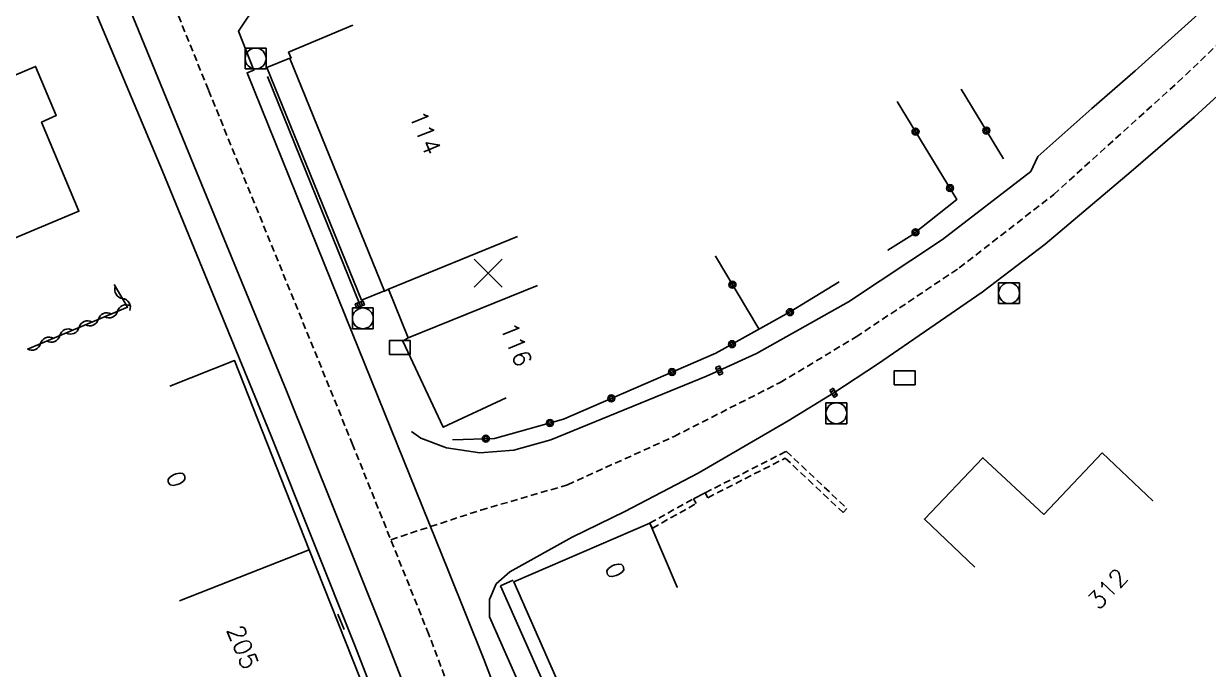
# Model space of a CAD drawing. Header units: millimetres. Extents: x 133016 to 134000, y 142000 to 143000.
# Drawn here: x 133272 to 133357, y 142253.5 to 142299.9 of the extents above; entities that cross this region are included whole.
import ezdxf
from ezdxf.enums import TextEntityAlignment as Align

# ---------------------------------------------------------------- set-up
doc = ezdxf.new("R2010")
doc.units = ezdxf.units.MM
doc.linetypes.add('DASHED', pattern=[0.75, 0.5, -0.25])
doc.layers.get('0').update_dxf_attribs({"linetype": 'CONTINUOUS'})
for name, color, linetype in [('W0001', 6, 'DASHED'), ('W0008', 7, 'CONTINUOUS'), ('W0100', 7, 'CONTINUOUS'), ('W0105', 7, 'CONTINUOUS'), ('W0112', 1, 'DASHED'), ('W0310', 3, 'CONTINUOUS'), ('W0322', 7, 'CONTINUOUS'), ('W0400', 7, 'CONTINUOUS'), ('W0420', 7, 'CONTINUOUS'), ('W0991', 7, 'CONTINUOUS'), ('W1102', 7, 'CONTINUOUS'), ('W1471', 7, 'CONTINUOUS')]:
    doc.layers.add(name, color=color, linetype=linetype)
doc.styles.get("Standard").update_dxf_attribs({"font": 'romans.shx', "width": 0.85})

# ---------------------------------------------------------------- blocks, each defined once
blk = doc.blocks.new('t310o')
at = {"color": 0, "linetype": 'Continuous'}
for centre, start, end in [((-0.5, 0.375), 216.8699, 323.1304), ((0.5, -0.375), 36.8699, 143.1303)]:
    blk.add_arc(centre, 0.625, start, end, dxfattribs=at)
blk = doc.blocks.new('t322o')
at = {"color": 0, "linetype": 'Continuous'}
for radius in [0.25, 0.15]:
    blk.add_circle((0, 0), radius, dxfattribs=at)
blk = doc.blocks.new('T400')
for p, q in [((-0.15, 0.3), (0.15, 0.3)), ((-0.15, -0.25), (-0.15, 0.3)), ((-0.15, 0.15), (0.15, 0.15)), ((-0.15, 0), (0.15, 0)), ((0.15, 0.3), (0.15, -0.25)), ((-0.15, -0.15), (0.15, -0.15)), ((-0.15, -0.25), (-0.15, -0.3)), ((-0.15, -0.3), (0.15, -0.3)), ((0.15, -0.3), (0.15, -0.25))]:
    blk.add_line(p, q)
blk = doc.blocks.new('T420')
for p, q in [((0.75, 0.75), (-0.75, 0.75)), ((-0.75, 0.75), (-0.75, -0.75)), ((0.75, 0.75), (0.75, -0.75)), ((0.75, -0.75), (-0.75, -0.75))]:
    blk.add_line(p, q)
blk.add_ellipse((0, 0), major_axis=(-0.53, 0.53), ratio=1, start_param=3.926991, end_param=10.210176)
blk = doc.blocks.new('T1471')
at = {"color": 0, "linetype": 'Continuous', "flags": 128}
blk.add_lwpolyline([(-0.75, -0.5), (-0.75, 0.5), (0.75, 0.5), (0.75, -0.5), (-0.75, -0.5)], dxfattribs=at)
blk = doc.blocks.new('t991o')
at = {"color": 0, "linetype": 'Continuous'}
for p, q in [((-1, 1), (1, -1)), ((-1, -1), (1, 1))]:
    blk.add_line(p, q, dxfattribs=at)

msp = doc.modelspace()

# ---------------------------------------------------------------- linework, layer by layer
at = {"layer": 'W0001'}
for points in [[(133386.945, 142000), (133386.814, 142000.544), (133381.386, 142020.922), (133377.72, 142033.242), (133374.378, 142044.404), (133371.736, 142052.501), (133363.425, 142077.24), (133351.282, 142112.198), (133340.526, 142143.486), (133329.846, 142174.424), (133321.068, 142199.742), (133310.87, 142229.854), (133301.041, 142256.022), (133295.587, 142269.624), (133285.227, 142295.132), (133272.196, 142327.363), (133261.937, 142352.824), (133254.866, 142370.308), (133250.758, 142380.429), (133247.16, 142389.362), (133243.379, 142398.786), (133239.165, 142409.566), (133234.966, 142420.636), (133226.628, 142443.802)], [(133298.314, 142262.823), (133304.768, 142264.947), (133311, 142266.764), (133318.644, 142270.241), (133326.256, 142274.118), (133331.708, 142277.386), (133339.108, 142282.346), (133345.882, 142287.617), (133355.344, 142296.191), (133364.168, 142304.662), (133372.162, 142312.525), (133378.148, 142317.978), (133383.336, 142322.254), (133389.795, 142327.07), (133398.998, 142333.37), (133408.988, 142339.64)]]:
    msp.add_lwpolyline(points, dxfattribs=at)
at = {"layer": 'W0008'}
for points in [[(133295.726, 142255.216), (133289.715, 142270.325), (133281.92, 142289.305), (133275.061, 142305.641), (133267.517, 142324.023), (133254.015, 142357.078), (133243.591, 142382.41), (133241.986, 142386.285), (133236.639, 142399.291), (133229.163, 142417.794), (133224.309, 142430.747), (133220.34, 142441.843)], [(133390.33, 142000), (133389.117, 142005.032), (133384.019, 142023.587), (133377.685, 142044.909), (133374.384, 142055.102), (133369.14, 142070.723), (133366.561, 142078.358), (133345.093, 142140.306), (133325.595, 142196.609), (133313.916, 142230.23), (133310.315, 142240.248), (133304.98, 142254.246), (133302.445, 142260.555), (133295.552, 142277.686), (133287.999, 142296.351), (133288.488, 142296.545), (133287.375, 142299.347), (133288.697, 142301.325), (133285.298, 142309.766), (133276.766, 142330.818), (133274.82, 142335.693), (133271.638, 142343.642), (133262.27, 142366.754), (133261.698, 142368.124)], [(133306.849, 142260.526), (133311.334, 142262.999), (133315.102, 142264.856), (133320.38, 142267.606), (133326.825, 142271.365), (133330.096, 142273.371), (133333.249, 142275.443), (133340.756, 142280.608), (133345.268, 142284.044), (133351.449, 142289.278), (133355.975, 142293.176), (133360.21, 142297.067), (133367.665, 142304.419), (133369.036, 142305.765), (133369.628, 142306.375), (133371.555, 142308.286), (133377.12, 142313.569), (133382.016, 142317.828), (133384.488, 142319.829), (133388.304, 142322.76), (133392.891, 142326.117), (133401.365, 142331.691), (133423.479, 142345.476)], [(133383.556, 142000), (133381.211, 142009.254), (133378.425, 142019.486), (133371.198, 142043.51), (133366.133, 142058.908), (133360.254, 142076.227), (133354.87, 142091.773), (133346.882, 142114.609), (133342.128, 142128.448), (133338.024, 142140.699), (133330.342, 142163.001), (133323.894, 142181.76), (133317.582, 142199.875), (133307.714, 142228.298), (133308.185, 142228.481), (133302.42, 142244.244), (133297.759, 142256.209), (133290.821, 142273.508), (133284.366, 142289.245), (133277.236, 142306.668)], [(133299.798, 142270.606), (133300.476, 142270.112), (133302.316, 142269.427), (133304.691, 142269.052), (133307.136, 142269.249), (133309.804, 142270.005), (133320.964, 142274.57), (133321.887, 142274.971), (133324.546, 142276.187), (133331.152, 142279.917), (133337.906, 142284.387), (133344.239, 142289.277), (133344.736, 142290.352), (133348.627, 142293.806), (133351.73, 142296.498), (133356.259, 142300.569)], [(133296.194, 142279.407), (133296.085, 142279.725), (133289.468, 142296.098)], [(133336.721, 142174.716), (133329.128, 142196.688), (133328.748, 142197.869), (133320.297, 142221.956), (133320.199, 142222.319), (133317.587, 142229.496), (133316.762, 142231.419), (133312.876, 142240.301), (133305.406, 142257.294), (133305.387, 142258.531), (133305.873, 142259.647), (133306.849, 142260.526)], [(133295.726, 142255.216), (133296.772, 142252.564), (133296.738, 142251.96), (133297.508, 142250.077), (133297.93, 142248.682), (133297.952, 142247.126), (133297.614, 142245.788), (133297.035, 142244.634), (133296.243, 142243.508), (133295.142, 142242.165), (133294.052, 142240.882), (133279.483, 142223.858), (133270.28, 142213.086), (133261.755, 142203.057), (133262.113, 142202.742), (133261.204, 142200.571), (133245.157, 142181.967), (133227.761, 142163.623), (133217.239, 142152.488), (133209.247, 142143.656), (133191.278, 142122.075), (133189.278, 142118.868), (133180.253, 142105.102)]]:
    msp.add_lwpolyline(points, dxfattribs=at)
at = {"layer": 'W0100'}
for points in [[(133306.597, 142273.024), (133302.072, 142270.899), (133299.167, 142277.082), (133299.566, 142277.324), (133298.142, 142280.828), (133297.862, 142280.67), (133291.079, 142297.382), (133291.156, 142297.416), (133290.979, 142297.831), (133295.578, 142299.792), (133295.578, 142299.792), (133295.578, 142299.792), (133295.578, 142299.792), (133295.578, 142299.792), (133295.578, 142299.792), (133295.578, 142299.792), (133295.578, 142299.792), (133295.578, 142299.792), (133295.578, 142299.792), (133295.578, 142299.792), (133295.578, 142299.792), (133295.578, 142299.792), (133295.578, 142299.792), (133295.578, 142299.792), (133295.578, 142299.792), (133295.578, 142299.792), (133295.578, 142299.792), (133295.578, 142299.792), (133295.578, 142299.792), (133295.578, 142299.792), (133295.578, 142299.792), (133295.578, 142299.792), (133295.578, 142299.792), (133295.578, 142299.792), (133295.578, 142299.792), (133295.578, 142299.792), (133295.578, 142299.792), (133295.578, 142299.792), (133295.578, 142299.792), (133295.578, 142299.792), (133295.578, 142299.792), (133295.578, 142299.792), (133295.578, 142299.792), (133295.578, 142299.792), (133295.578, 142299.792), (133295.578, 142299.792), (133295.578, 142299.792), (133295.578, 142299.792), (133295.578, 142299.792), (133295.578, 142299.792), (133295.578, 142299.792), (133295.578, 142299.792), (133295.578, 142299.792), (133295.578, 142299.792), (133295.578, 142299.792), (133295.578, 142299.792), (133295.578, 142299.792), (133295.578, 142299.792), (133295.578, 142299.792), (133295.578, 142299.792), (133295.578, 142299.792), (133295.578, 142299.792), (133295.578, 142299.792), (133295.578, 142299.792), (133295.578, 142299.792), (133295.578, 142299.792), (133295.578, 142299.792), (133295.578, 142299.792), (133295.578, 142299.792), (133295.578, 142299.792), (133295.578, 142299.792), (133295.578, 142299.792), (133295.578, 142299.792), (133295.578, 142299.792), (133295.578, 142299.792), (133295.578, 142299.792), (133295.578, 142299.792), (133295.578, 142299.792), (133295.578, 142299.792), (133295.578, 142299.792), (133295.578, 142299.792), (133295.578, 142299.792), (133295.578, 142299.792), (133295.578, 142299.792), (133295.578, 142299.792), (133295.578, 142299.792), (133295.578, 142299.792), (133295.578, 142299.792), (133295.578, 142299.792), (133295.578, 142299.792), (133295.578, 142299.792), (133295.578, 142299.792), (133295.578, 142299.792), (133295.578, 142299.792), (133295.578, 142299.792), (133295.578, 142299.792), (133295.578, 142299.792), (133295.578, 142299.792), (133295.578, 142299.792), (133295.578, 142299.792), (133295.578, 142299.792), (133295.578, 142299.792), (133295.578, 142299.792), (133295.578, 142299.792), (133295.578, 142299.792), (133295.578, 142299.792), (133295.578, 142299.792), (133295.578, 142299.792), (133295.578, 142299.792), (133295.578, 142299.792), (133295.578, 142299.792), (133295.578, 142299.792), (133295.578, 142299.792), (133295.578, 142299.792), (133295.578, 142299.792), (133295.578, 142299.792), (133295.578, 142299.792), (133295.578, 142299.792), (133295.578, 142299.792), (133295.578, 142299.792)], [(133268.218, 142294.88), (133272.827, 142296.818), (133274.306, 142293.301), (133273.257, 142292.804), (133275.933, 142286.41), (133271.321, 142284.479)], [(133282.455, 142273.858), (133287.108, 142275.687), (133292.448, 142262.102), (133296.125, 142252.865)], [(133340.224, 142260.853), (133336.605, 142264.302), (133340.808, 142268.713), (133345.181, 142264.644), (133349.354, 142269.055), (133352.986, 142265.619), (133352.986, 142265.619), (133352.986, 142265.619), (133352.986, 142265.619), (133352.986, 142265.619), (133352.986, 142265.619), (133352.986, 142265.619), (133352.986, 142265.619), (133352.986, 142265.619), (133352.986, 142265.619), (133352.986, 142265.619), (133352.986, 142265.619), (133352.986, 142265.619), (133352.986, 142265.619), (133352.986, 142265.619), (133352.986, 142265.619), (133352.986, 142265.619), (133352.986, 142265.619), (133352.986, 142265.619), (133352.986, 142265.619), (133352.986, 142265.619), (133352.986, 142265.619), (133352.986, 142265.619), (133352.986, 142265.619), (133352.986, 142265.619), (133352.986, 142265.619), (133352.986, 142265.619), (133352.986, 142265.619), (133352.986, 142265.619), (133352.986, 142265.619), (133352.986, 142265.619), (133352.986, 142265.619), (133352.986, 142265.619), (133352.986, 142265.619), (133352.986, 142265.619), (133352.986, 142265.619), (133352.986, 142265.619), (133352.986, 142265.619), (133352.986, 142265.619), (133352.986, 142265.619), (133352.986, 142265.619), (133352.986, 142265.619), (133352.986, 142265.619), (133352.986, 142265.619), (133352.986, 142265.619), (133352.986, 142265.619), (133352.986, 142265.619), (133352.986, 142265.619), (133352.986, 142265.619), (133352.986, 142265.619), (133352.986, 142265.619), (133352.986, 142265.619), (133352.986, 142265.619), (133352.986, 142265.619), (133352.986, 142265.619), (133352.986, 142265.619), (133352.986, 142265.619), (133352.986, 142265.619), (133352.986, 142265.619), (133352.986, 142265.619), (133352.986, 142265.619), (133352.986, 142265.619), (133352.986, 142265.619), (133352.986, 142265.619), (133352.986, 142265.619), (133352.986, 142265.619), (133352.986, 142265.619), (133352.986, 142265.619), (133352.986, 142265.619), (133352.986, 142265.619), (133352.986, 142265.619), (133352.986, 142265.619), (133352.986, 142265.619), (133352.986, 142265.619), (133352.986, 142265.619), (133352.986, 142265.619), (133352.986, 142265.619), (133352.986, 142265.619), (133352.986, 142265.619), (133352.986, 142265.619), (133352.986, 142265.619), (133352.986, 142265.619), (133352.986, 142265.619), (133352.986, 142265.619), (133352.986, 142265.619), (133352.986, 142265.619), (133352.986, 142265.619), (133352.986, 142265.619), (133352.986, 142265.619), (133352.986, 142265.619), (133352.986, 142265.619), (133352.986, 142265.619), (133352.986, 142265.619), (133352.986, 142265.619), (133352.986, 142265.619), (133352.986, 142265.619), (133352.986, 142265.619), (133352.986, 142265.619), (133352.986, 142265.619), (133352.986, 142265.619), (133352.986, 142265.619), (133352.986, 142265.619), (133352.986, 142265.619), (133352.986, 142265.619), (133352.986, 142265.619), (133352.986, 142265.619), (133352.986, 142265.619), (133352.986, 142265.619), (133352.986, 142265.619), (133352.986, 142265.619), (133352.986, 142265.619), (133352.986, 142265.619), (133352.986, 142265.619), (133352.986, 142265.619), (133352.986, 142265.619)], [(133307.141, 142259.799), (133307.141, 142259.799), (133316.89, 142264.005), (133318.865, 142259.412), (133318.865, 142259.412), (133318.865, 142259.412), (133318.865, 142259.412), (133318.865, 142259.412), (133318.865, 142259.412), (133318.865, 142259.412), (133318.865, 142259.412), (133318.865, 142259.412), (133318.865, 142259.412), (133318.865, 142259.412), (133318.865, 142259.412), (133318.865, 142259.412), (133318.865, 142259.412), (133318.865, 142259.412), (133318.865, 142259.412), (133318.865, 142259.412), (133318.865, 142259.412), (133318.865, 142259.412), (133318.865, 142259.412), (133318.865, 142259.412), (133318.865, 142259.412), (133318.865, 142259.412), (133318.865, 142259.412), (133318.865, 142259.412), (133318.865, 142259.412), (133318.865, 142259.412), (133318.865, 142259.412), (133318.865, 142259.412), (133318.865, 142259.412), (133318.865, 142259.412), (133318.865, 142259.412), (133318.865, 142259.412), (133318.865, 142259.412), (133318.865, 142259.412), (133318.865, 142259.412), (133318.865, 142259.412), (133318.865, 142259.412), (133318.865, 142259.412), (133318.865, 142259.412), (133318.865, 142259.412), (133318.865, 142259.412), (133318.865, 142259.412), (133318.865, 142259.412), (133318.865, 142259.412), (133318.865, 142259.412), (133318.865, 142259.412), (133318.865, 142259.412), (133318.865, 142259.412), (133318.865, 142259.412), (133318.865, 142259.412), (133318.865, 142259.412), (133318.865, 142259.412), (133318.865, 142259.412), (133318.865, 142259.412), (133318.865, 142259.412), (133318.865, 142259.412), (133318.865, 142259.412), (133318.865, 142259.412), (133318.865, 142259.412), (133318.865, 142259.412), (133318.865, 142259.412), (133318.865, 142259.412), (133318.865, 142259.412), (133318.865, 142259.412), (133318.865, 142259.412), (133318.865, 142259.412), (133318.865, 142259.412), (133318.865, 142259.412), (133318.865, 142259.412), (133318.865, 142259.412), (133318.865, 142259.412), (133318.865, 142259.412), (133318.865, 142259.412), (133318.865, 142259.412), (133318.865, 142259.412), (133318.865, 142259.412), (133318.865, 142259.412), (133318.865, 142259.412), (133318.865, 142259.412), (133318.865, 142259.412), (133318.865, 142259.412), (133318.865, 142259.412), (133318.865, 142259.412), (133318.865, 142259.412), (133318.865, 142259.412), (133318.865, 142259.412), (133318.865, 142259.412), (133318.865, 142259.412), (133318.865, 142259.412), (133318.865, 142259.412), (133318.865, 142259.412), (133318.865, 142259.412), (133318.865, 142259.412), (133318.865, 142259.412), (133318.865, 142259.412), (133318.865, 142259.412), (133318.865, 142259.412), (133318.865, 142259.412), (133318.865, 142259.412), (133318.865, 142259.412), (133318.865, 142259.412), (133318.865, 142259.412), (133318.865, 142259.412), (133318.865, 142259.412), (133318.865, 142259.412), (133318.865, 142259.412), (133318.865, 142259.412), (133318.865, 142259.412), (133318.865, 142259.412), (133318.865, 142259.412), (133318.865, 142259.412), (133318.865, 142259.412), (133318.865, 142259.412), (133318.865, 142259.412), (133318.865, 142259.412), (133318.865, 142259.412)], [(133313.801, 142244.683), (133307.141, 142259.799), (133307.141, 142259.799), (133307.141, 142259.799), (133307.141, 142259.799), (133307.141, 142259.799), (133307.141, 142259.799), (133307.141, 142259.799), (133307.141, 142259.799), (133307.141, 142259.799), (133307.141, 142259.799), (133307.141, 142259.799), (133307.141, 142259.799), (133307.141, 142259.799), (133307.141, 142259.799), (133307.141, 142259.799), (133307.141, 142259.799), (133307.141, 142259.799), (133307.141, 142259.799), (133307.141, 142259.799), (133307.141, 142259.799), (133307.141, 142259.799), (133307.141, 142259.799), (133307.141, 142259.799), (133307.141, 142259.799), (133307.141, 142259.799), (133307.141, 142259.799), (133307.141, 142259.799), (133307.141, 142259.799), (133307.141, 142259.799), (133307.141, 142259.799), (133307.141, 142259.799), (133307.141, 142259.799), (133307.141, 142259.799), (133307.141, 142259.799), (133307.141, 142259.799), (133307.141, 142259.799), (133307.141, 142259.799), (133307.141, 142259.799), (133307.141, 142259.799), (133307.141, 142259.799), (133307.141, 142259.799), (133307.141, 142259.799), (133307.141, 142259.799), (133307.141, 142259.799), (133307.141, 142259.799), (133307.141, 142259.799), (133307.141, 142259.799), (133307.141, 142259.799), (133307.141, 142259.799), (133307.141, 142259.799), (133307.141, 142259.799), (133307.141, 142259.799), (133307.141, 142259.799), (133307.141, 142259.799), (133307.141, 142259.799), (133307.141, 142259.799), (133307.141, 142259.799), (133307.141, 142259.799), (133307.141, 142259.799), (133307.141, 142259.799), (133307.141, 142259.799), (133307.141, 142259.799), (133307.141, 142259.799), (133307.141, 142259.799), (133307.141, 142259.799), (133307.141, 142259.799), (133307.141, 142259.799), (133307.141, 142259.799), (133307.141, 142259.799), (133307.141, 142259.799), (133307.141, 142259.799), (133307.141, 142259.799), (133307.141, 142259.799), (133307.141, 142259.799), (133307.141, 142259.799), (133307.141, 142259.799), (133307.141, 142259.799), (133307.141, 142259.799), (133307.141, 142259.799), (133307.141, 142259.799), (133307.141, 142259.799), (133307.141, 142259.799), (133307.141, 142259.799), (133307.141, 142259.799), (133307.141, 142259.799), (133307.141, 142259.799), (133307.141, 142259.799), (133307.141, 142259.799), (133307.141, 142259.799), (133307.141, 142259.799), (133307.141, 142259.799), (133307.141, 142259.799), (133307.141, 142259.799), (133307.141, 142259.799), (133307.141, 142259.799), (133307.141, 142259.799), (133307.141, 142259.799), (133307.141, 142259.799), (133307.141, 142259.799), (133307.141, 142259.799), (133307.141, 142259.799), (133307.141, 142259.799), (133307.141, 142259.799), (133307.141, 142259.799), (133307.141, 142259.799), (133307.141, 142259.799), (133307.141, 142259.799), (133307.141, 142259.799), (133307.141, 142259.799), (133307.141, 142259.799), (133307.141, 142259.799), (133307.141, 142259.799), (133307.141, 142259.799), (133307.141, 142259.799), (133307.141, 142259.799), (133307.141, 142259.799)]]:
    msp.add_lwpolyline(points, dxfattribs=at)
at = {"layer": 'W0105'}
for p, q in [((133291.072, 142297.4), (133289.42, 142296.73)), ((133296.2, 142280.023), (133289.42, 142296.73)), ((133297.852, 142280.694), (133296.2, 142280.023)), ((133320.029, 142265.762), (133320.878, 142266.192)), ((133307.093, 142259.907), (133306.194, 142259.509)), ((133294.958, 142256.37), (133294.519, 142257.473))]:
    msp.add_line(p, q, dxfattribs=at)
msp.add_lwpolyline([(133313.893, 142242.016), (133310.895, 142248.885), (133306.194, 142259.509)], dxfattribs=at)
at = {"layer": 'W0112'}
for points in [[(133320.878, 142266.192), (133326.695, 142269.172), (133331.04, 142265.064), (133331.04, 142265.064), (133331.04, 142265.064), (133331.04, 142265.064), (133331.04, 142265.064), (133331.04, 142265.064), (133331.04, 142265.064), (133331.04, 142265.064), (133331.04, 142265.064), (133331.04, 142265.064), (133331.04, 142265.064), (133331.04, 142265.064), (133331.04, 142265.064), (133331.04, 142265.064), (133331.04, 142265.064), (133331.04, 142265.064), (133331.04, 142265.064), (133331.04, 142265.064), (133331.04, 142265.064), (133331.04, 142265.064), (133331.04, 142265.064), (133331.04, 142265.064), (133331.04, 142265.064), (133331.04, 142265.064), (133331.04, 142265.064), (133331.04, 142265.064), (133331.04, 142265.064), (133331.04, 142265.064), (133331.04, 142265.064), (133331.04, 142265.064), (133331.04, 142265.064), (133331.04, 142265.064), (133331.04, 142265.064), (133331.04, 142265.064), (133331.04, 142265.064), (133331.04, 142265.064), (133331.04, 142265.064), (133331.04, 142265.064), (133331.04, 142265.064), (133331.04, 142265.064), (133331.04, 142265.064), (133331.04, 142265.064), (133331.04, 142265.064), (133331.04, 142265.064), (133331.04, 142265.064), (133331.04, 142265.064), (133331.04, 142265.064), (133331.04, 142265.064), (133331.04, 142265.064), (133331.04, 142265.064), (133331.04, 142265.064), (133331.04, 142265.064), (133331.04, 142265.064), (133331.04, 142265.064), (133331.04, 142265.064), (133331.04, 142265.064), (133331.04, 142265.064), (133331.04, 142265.064), (133331.04, 142265.064), (133331.04, 142265.064), (133331.04, 142265.064), (133331.04, 142265.064), (133331.04, 142265.064), (133331.04, 142265.064), (133331.04, 142265.064), (133331.04, 142265.064), (133331.04, 142265.064), (133331.04, 142265.064), (133331.04, 142265.064), (133331.04, 142265.064), (133331.04, 142265.064), (133331.04, 142265.064), (133331.04, 142265.064), (133331.04, 142265.064), (133331.04, 142265.064), (133331.04, 142265.064), (133331.04, 142265.064), (133331.04, 142265.064), (133331.04, 142265.064), (133331.04, 142265.064), (133331.04, 142265.064), (133331.04, 142265.064), (133331.04, 142265.064), (133331.04, 142265.064), (133331.04, 142265.064), (133331.04, 142265.064), (133331.04, 142265.064), (133331.04, 142265.064), (133331.04, 142265.064), (133331.04, 142265.064), (133331.04, 142265.064), (133331.04, 142265.064), (133331.04, 142265.064), (133331.04, 142265.064), (133331.04, 142265.064), (133331.04, 142265.064), (133331.04, 142265.064), (133331.04, 142265.064), (133331.04, 142265.064), (133331.04, 142265.064), (133331.04, 142265.064), (133331.04, 142265.064), (133331.04, 142265.064), (133331.04, 142265.064), (133331.04, 142265.064), (133331.04, 142265.064), (133331.04, 142265.064), (133331.04, 142265.064), (133331.04, 142265.064), (133331.04, 142265.064), (133331.04, 142265.064), (133331.04, 142265.064), (133331.04, 142265.064), (133331.04, 142265.064), (133331.04, 142265.064), (133331.04, 142265.064), (133331.04, 142265.064), (133331.04, 142265.064)], [(133320.878, 142266.192), (133321.06, 142265.836), (133326.625, 142268.687), (133330.766, 142264.773), (133331.04, 142265.064), (133331.04, 142265.064), (133331.04, 142265.064), (133331.04, 142265.064), (133331.04, 142265.064), (133331.04, 142265.064), (133331.04, 142265.064), (133331.04, 142265.064), (133331.04, 142265.064), (133331.04, 142265.064), (133331.04, 142265.064), (133331.04, 142265.064), (133331.04, 142265.064), (133331.04, 142265.064), (133331.04, 142265.064), (133331.04, 142265.064), (133331.04, 142265.064), (133331.04, 142265.064), (133331.04, 142265.064), (133331.04, 142265.064), (133331.04, 142265.064), (133331.04, 142265.064), (133331.04, 142265.064), (133331.04, 142265.064), (133331.04, 142265.064), (133331.04, 142265.064), (133331.04, 142265.064), (133331.04, 142265.064), (133331.04, 142265.064), (133331.04, 142265.064), (133331.04, 142265.064), (133331.04, 142265.064), (133331.04, 142265.064), (133331.04, 142265.064), (133331.04, 142265.064), (133331.04, 142265.064), (133331.04, 142265.064), (133331.04, 142265.064), (133331.04, 142265.064), (133331.04, 142265.064), (133331.04, 142265.064), (133331.04, 142265.064), (133331.04, 142265.064), (133331.04, 142265.064), (133331.04, 142265.064), (133331.04, 142265.064), (133331.04, 142265.064), (133331.04, 142265.064), (133331.04, 142265.064), (133331.04, 142265.064), (133331.04, 142265.064), (133331.04, 142265.064), (133331.04, 142265.064), (133331.04, 142265.064), (133331.04, 142265.064), (133331.04, 142265.064), (133331.04, 142265.064), (133331.04, 142265.064), (133331.04, 142265.064), (133331.04, 142265.064), (133331.04, 142265.064), (133331.04, 142265.064), (133331.04, 142265.064), (133331.04, 142265.064), (133331.04, 142265.064), (133331.04, 142265.064), (133331.04, 142265.064), (133331.04, 142265.064), (133331.04, 142265.064), (133331.04, 142265.064), (133331.04, 142265.064), (133331.04, 142265.064), (133331.04, 142265.064), (133331.04, 142265.064), (133331.04, 142265.064), (133331.04, 142265.064), (133331.04, 142265.064), (133331.04, 142265.064), (133331.04, 142265.064), (133331.04, 142265.064), (133331.04, 142265.064), (133331.04, 142265.064), (133331.04, 142265.064), (133331.04, 142265.064), (133331.04, 142265.064), (133331.04, 142265.064), (133331.04, 142265.064), (133331.04, 142265.064), (133331.04, 142265.064), (133331.04, 142265.064), (133331.04, 142265.064), (133331.04, 142265.064), (133331.04, 142265.064), (133331.04, 142265.064), (133331.04, 142265.064), (133331.04, 142265.064), (133331.04, 142265.064), (133331.04, 142265.064), (133331.04, 142265.064), (133331.04, 142265.064), (133331.04, 142265.064), (133331.04, 142265.064), (133331.04, 142265.064), (133331.04, 142265.064), (133331.04, 142265.064), (133331.04, 142265.064), (133331.04, 142265.064), (133331.04, 142265.064), (133331.04, 142265.064), (133331.04, 142265.064), (133331.04, 142265.064), (133331.04, 142265.064), (133331.04, 142265.064), (133331.04, 142265.064), (133331.04, 142265.064), (133331.04, 142265.064)], [(133316.889, 142264.005), (133320.029, 142265.762), (133320.029, 142265.762), (133320.029, 142265.762), (133320.029, 142265.762), (133320.029, 142265.762), (133320.029, 142265.762), (133320.029, 142265.762), (133320.029, 142265.762), (133320.029, 142265.762), (133320.029, 142265.762), (133320.029, 142265.762), (133320.029, 142265.762), (133320.029, 142265.762), (133320.029, 142265.762), (133320.029, 142265.762), (133320.029, 142265.762), (133320.029, 142265.762), (133320.029, 142265.762), (133320.029, 142265.762), (133320.029, 142265.762), (133320.029, 142265.762), (133320.029, 142265.762), (133320.029, 142265.762), (133320.029, 142265.762), (133320.029, 142265.762), (133320.029, 142265.762), (133320.029, 142265.762), (133320.029, 142265.762), (133320.029, 142265.762), (133320.029, 142265.762), (133320.029, 142265.762), (133320.029, 142265.762), (133320.029, 142265.762), (133320.029, 142265.762), (133320.029, 142265.762), (133320.029, 142265.762), (133320.029, 142265.762), (133320.029, 142265.762), (133320.029, 142265.762), (133320.029, 142265.762), (133320.029, 142265.762), (133320.029, 142265.762), (133320.029, 142265.762), (133320.029, 142265.762), (133320.029, 142265.762), (133320.029, 142265.762), (133320.029, 142265.762), (133320.029, 142265.762), (133320.029, 142265.762), (133320.029, 142265.762), (133320.029, 142265.762), (133320.029, 142265.762), (133320.029, 142265.762), (133320.029, 142265.762), (133320.029, 142265.762), (133320.029, 142265.762), (133320.029, 142265.762), (133320.029, 142265.762), (133320.029, 142265.762), (133320.029, 142265.762), (133320.029, 142265.762), (133320.029, 142265.762), (133320.029, 142265.762), (133320.029, 142265.762), (133320.029, 142265.762), (133320.029, 142265.762), (133320.029, 142265.762), (133320.029, 142265.762), (133320.029, 142265.762), (133320.029, 142265.762), (133320.029, 142265.762), (133320.029, 142265.762), (133320.029, 142265.762), (133320.029, 142265.762), (133320.029, 142265.762), (133320.029, 142265.762), (133320.029, 142265.762), (133320.029, 142265.762), (133320.029, 142265.762), (133320.029, 142265.762), (133320.029, 142265.762), (133320.029, 142265.762), (133320.029, 142265.762), (133320.029, 142265.762), (133320.029, 142265.762), (133320.029, 142265.762), (133320.029, 142265.762), (133320.029, 142265.762), (133320.029, 142265.762), (133320.029, 142265.762), (133320.029, 142265.762), (133320.029, 142265.762), (133320.029, 142265.762), (133320.029, 142265.762), (133320.029, 142265.762), (133320.029, 142265.762), (133320.029, 142265.762), (133320.029, 142265.762), (133320.029, 142265.762), (133320.029, 142265.762), (133320.029, 142265.762), (133320.029, 142265.762), (133320.029, 142265.762), (133320.029, 142265.762), (133320.029, 142265.762), (133320.029, 142265.762), (133320.029, 142265.762), (133320.029, 142265.762), (133320.029, 142265.762), (133320.029, 142265.762), (133320.029, 142265.762), (133320.029, 142265.762), (133320.029, 142265.762), (133320.029, 142265.762), (133320.029, 142265.762), (133320.029, 142265.762), (133320.029, 142265.762), (133320.029, 142265.762), (133320.029, 142265.762)], [(133316.889, 142264.005), (133317.085, 142263.656), (133320.225, 142265.413), (133320.029, 142265.762), (133320.029, 142265.762), (133320.029, 142265.762), (133320.029, 142265.762), (133320.029, 142265.762), (133320.029, 142265.762), (133320.029, 142265.762), (133320.029, 142265.762), (133320.029, 142265.762), (133320.029, 142265.762), (133320.029, 142265.762), (133320.029, 142265.762), (133320.029, 142265.762), (133320.029, 142265.762), (133320.029, 142265.762), (133320.029, 142265.762), (133320.029, 142265.762), (133320.029, 142265.762), (133320.029, 142265.762), (133320.029, 142265.762), (133320.029, 142265.762), (133320.029, 142265.762), (133320.029, 142265.762), (133320.029, 142265.762), (133320.029, 142265.762), (133320.029, 142265.762), (133320.029, 142265.762), (133320.029, 142265.762), (133320.029, 142265.762), (133320.029, 142265.762), (133320.029, 142265.762), (133320.029, 142265.762), (133320.029, 142265.762), (133320.029, 142265.762), (133320.029, 142265.762), (133320.029, 142265.762), (133320.029, 142265.762), (133320.029, 142265.762), (133320.029, 142265.762), (133320.029, 142265.762), (133320.029, 142265.762), (133320.029, 142265.762), (133320.029, 142265.762), (133320.029, 142265.762), (133320.029, 142265.762), (133320.029, 142265.762), (133320.029, 142265.762), (133320.029, 142265.762), (133320.029, 142265.762), (133320.029, 142265.762), (133320.029, 142265.762), (133320.029, 142265.762), (133320.029, 142265.762), (133320.029, 142265.762), (133320.029, 142265.762), (133320.029, 142265.762), (133320.029, 142265.762), (133320.029, 142265.762), (133320.029, 142265.762), (133320.029, 142265.762), (133320.029, 142265.762), (133320.029, 142265.762), (133320.029, 142265.762), (133320.029, 142265.762), (133320.029, 142265.762), (133320.029, 142265.762), (133320.029, 142265.762), (133320.029, 142265.762), (133320.029, 142265.762), (133320.029, 142265.762), (133320.029, 142265.762), (133320.029, 142265.762), (133320.029, 142265.762), (133320.029, 142265.762), (133320.029, 142265.762), (133320.029, 142265.762), (133320.029, 142265.762), (133320.029, 142265.762), (133320.029, 142265.762), (133320.029, 142265.762), (133320.029, 142265.762), (133320.029, 142265.762), (133320.029, 142265.762), (133320.029, 142265.762), (133320.029, 142265.762), (133320.029, 142265.762), (133320.029, 142265.762), (133320.029, 142265.762), (133320.029, 142265.762), (133320.029, 142265.762), (133320.029, 142265.762), (133320.029, 142265.762), (133320.029, 142265.762), (133320.029, 142265.762), (133320.029, 142265.762), (133320.029, 142265.762), (133320.029, 142265.762), (133320.029, 142265.762), (133320.029, 142265.762), (133320.029, 142265.762), (133320.029, 142265.762), (133320.029, 142265.762), (133320.029, 142265.762), (133320.029, 142265.762), (133320.029, 142265.762), (133320.029, 142265.762), (133320.029, 142265.762), (133320.029, 142265.762), (133320.029, 142265.762), (133320.029, 142265.762), (133320.029, 142265.762), (133320.029, 142265.762), (133320.029, 142265.762), (133320.029, 142265.762), (133320.029, 142265.762), (133320.029, 142265.762), (133320.029, 142265.762)]]:
    msp.add_lwpolyline(points, dxfattribs=at)
at = {"layer": 'W0310'}
msp.add_lwpolyline([(133272.254, 142276.516), (133279.431, 142279.537), (133278.472, 142281.165)], dxfattribs=at)
at = {"layer": 'W0322'}
for points in [[(133342.288, 142290.178), (133339.238, 142295.186), (133339.238, 142295.186), (133339.238, 142295.186), (133339.238, 142295.186), (133339.238, 142295.186), (133339.238, 142295.186), (133339.238, 142295.186), (133339.238, 142295.186), (133339.238, 142295.186), (133339.238, 142295.186), (133339.238, 142295.186), (133339.238, 142295.186), (133339.238, 142295.186), (133339.238, 142295.186), (133339.238, 142295.186), (133339.238, 142295.186), (133339.238, 142295.186), (133339.238, 142295.186), (133339.238, 142295.186), (133339.238, 142295.186), (133339.238, 142295.186), (133339.238, 142295.186), (133339.238, 142295.186), (133339.238, 142295.186), (133339.238, 142295.186), (133339.238, 142295.186), (133339.238, 142295.186), (133339.238, 142295.186), (133339.238, 142295.186), (133339.238, 142295.186), (133339.238, 142295.186), (133339.238, 142295.186), (133339.238, 142295.186), (133339.238, 142295.186), (133339.238, 142295.186), (133339.238, 142295.186), (133339.238, 142295.186), (133339.238, 142295.186), (133339.238, 142295.186), (133339.238, 142295.186), (133339.238, 142295.186), (133339.238, 142295.186), (133339.238, 142295.186), (133339.238, 142295.186), (133339.238, 142295.186), (133339.238, 142295.186), (133339.238, 142295.186), (133339.238, 142295.186), (133339.238, 142295.186), (133339.238, 142295.186), (133339.238, 142295.186), (133339.238, 142295.186), (133339.238, 142295.186), (133339.238, 142295.186), (133339.238, 142295.186), (133339.238, 142295.186), (133339.238, 142295.186), (133339.238, 142295.186), (133339.238, 142295.186), (133339.238, 142295.186), (133339.238, 142295.186), (133339.238, 142295.186), (133339.238, 142295.186), (133339.238, 142295.186), (133339.238, 142295.186), (133339.238, 142295.186), (133339.238, 142295.186), (133339.238, 142295.186), (133339.238, 142295.186), (133339.238, 142295.186), (133339.238, 142295.186), (133339.238, 142295.186), (133339.238, 142295.186), (133339.238, 142295.186), (133339.238, 142295.186), (133339.238, 142295.186), (133339.238, 142295.186), (133339.238, 142295.186), (133339.238, 142295.186), (133339.238, 142295.186), (133339.238, 142295.186), (133339.238, 142295.186), (133339.238, 142295.186), (133339.238, 142295.186), (133339.238, 142295.186), (133339.238, 142295.186), (133339.238, 142295.186), (133339.238, 142295.186), (133339.238, 142295.186), (133339.238, 142295.186), (133339.238, 142295.186), (133339.238, 142295.186), (133339.238, 142295.186), (133339.238, 142295.186), (133339.238, 142295.186), (133339.238, 142295.186), (133339.238, 142295.186), (133339.238, 142295.186), (133339.238, 142295.186), (133339.238, 142295.186)], [(133339.238, 142295.186), (133339.238, 142295.186), (133339.238, 142295.186), (133339.238, 142295.186), (133339.238, 142295.186), (133339.238, 142295.186), (133339.238, 142295.186), (133339.238, 142295.186), (133339.238, 142295.186), (133339.238, 142295.186), (133339.238, 142295.186), (133339.238, 142295.186), (133339.238, 142295.186), (133339.238, 142295.186), (133339.238, 142295.186), (133339.238, 142295.186), (133339.238, 142295.186), (133339.238, 142295.186), (133339.238, 142295.186), (133339.238, 142295.186)], [(133333.979, 142283.608), (133333.979, 142283.608), (133333.979, 142283.608), (133333.979, 142283.608), (133333.979, 142283.608), (133333.979, 142283.608), (133333.979, 142283.608), (133333.979, 142283.608), (133333.979, 142283.608), (133333.979, 142283.608), (133333.979, 142283.608), (133333.979, 142283.608), (133333.979, 142283.608), (133333.979, 142283.608), (133333.979, 142283.608), (133333.979, 142283.608), (133333.979, 142283.608), (133335.694, 142284.694), (133338.939, 142287.262), (133334.644, 142294.305)], [(133321.614, 142283.177), (133321.614, 142283.177), (133321.614, 142283.177), (133321.614, 142283.177), (133321.614, 142283.177), (133321.614, 142283.177), (133321.614, 142283.177), (133321.614, 142283.177), (133321.614, 142283.177), (133321.614, 142283.177), (133321.614, 142283.177), (133321.614, 142283.177), (133321.614, 142283.177), (133321.614, 142283.177), (133321.614, 142283.177), (133321.614, 142283.177), (133321.614, 142283.177), (133321.614, 142283.177), (133321.614, 142283.177), (133321.614, 142283.177), (133321.614, 142283.177), (133321.614, 142283.177), (133321.614, 142283.177), (133321.614, 142283.177), (133321.614, 142283.177), (133321.614, 142283.177), (133321.614, 142283.177), (133321.614, 142283.177), (133321.614, 142283.177), (133321.614, 142283.177), (133321.614, 142283.177), (133321.614, 142283.177), (133321.614, 142283.177), (133321.614, 142283.177), (133321.614, 142283.177), (133321.614, 142283.177), (133321.614, 142283.177), (133321.614, 142283.177), (133321.614, 142283.177), (133321.614, 142283.177), (133321.614, 142283.177), (133321.614, 142283.177), (133321.614, 142283.177), (133321.614, 142283.177), (133321.614, 142283.177), (133321.614, 142283.177), (133321.614, 142283.177), (133321.614, 142283.177), (133321.614, 142283.177), (133321.614, 142283.177), (133321.614, 142283.177), (133321.614, 142283.177), (133321.614, 142283.177), (133321.614, 142283.177), (133321.614, 142283.177), (133321.614, 142283.177), (133321.614, 142283.177), (133321.614, 142283.177), (133321.614, 142283.177), (133321.614, 142283.177), (133321.614, 142283.177), (133321.614, 142283.177), (133321.614, 142283.177), (133321.614, 142283.177), (133321.614, 142283.177), (133321.614, 142283.177), (133321.614, 142283.177), (133321.614, 142283.177), (133321.614, 142283.177), (133321.614, 142283.177), (133321.614, 142283.177), (133321.614, 142283.177), (133321.614, 142283.177), (133321.614, 142283.177), (133321.614, 142283.177), (133321.614, 142283.177), (133321.614, 142283.177), (133321.614, 142283.177), (133321.614, 142283.177), (133321.614, 142283.177), (133321.614, 142283.177), (133321.614, 142283.177), (133321.614, 142283.177), (133321.614, 142283.177), (133321.614, 142283.177), (133321.614, 142283.177), (133321.614, 142283.177), (133321.614, 142283.177), (133321.614, 142283.177), (133321.614, 142283.177), (133321.614, 142283.177), (133321.614, 142283.177), (133321.614, 142283.177), (133321.614, 142283.177), (133321.614, 142283.177), (133321.614, 142283.177), (133321.614, 142283.177), (133321.614, 142283.177), (133321.614, 142283.177), (133321.614, 142283.177), (133321.614, 142283.177)], [(133321.614, 142283.177), (133321.614, 142283.177), (133321.614, 142283.177), (133321.614, 142283.177), (133321.614, 142283.177), (133321.614, 142283.177), (133321.614, 142283.177), (133321.614, 142283.177), (133321.614, 142283.177), (133321.614, 142283.177), (133321.614, 142283.177), (133321.614, 142283.177), (133321.614, 142283.177), (133321.614, 142283.177), (133321.614, 142283.177), (133321.614, 142283.177), (133321.614, 142283.177), (133321.614, 142283.177), (133321.614, 142283.177), (133324.717, 142277.974)], [(133333.979, 142283.608), (133333.979, 142283.608), (133333.979, 142283.608), (133333.979, 142283.608), (133333.979, 142283.608), (133333.979, 142283.608), (133333.979, 142283.608), (133333.979, 142283.608), (133333.979, 142283.608), (133333.979, 142283.608), (133333.979, 142283.608), (133333.979, 142283.608), (133333.979, 142283.608), (133333.979, 142283.608), (133333.979, 142283.608), (133333.979, 142283.608), (133333.979, 142283.608), (133333.979, 142283.608), (133333.979, 142283.608), (133333.979, 142283.608), (133333.979, 142283.608), (133333.979, 142283.608), (133333.979, 142283.608), (133333.979, 142283.608), (133333.979, 142283.608), (133333.979, 142283.608), (133333.979, 142283.608), (133333.979, 142283.608), (133333.979, 142283.608), (133333.979, 142283.608), (133333.979, 142283.608), (133333.979, 142283.608), (133333.979, 142283.608), (133333.979, 142283.608), (133333.979, 142283.608), (133333.979, 142283.608), (133333.979, 142283.608), (133333.979, 142283.608), (133333.979, 142283.608), (133333.979, 142283.608), (133333.979, 142283.608), (133333.979, 142283.608), (133333.979, 142283.608), (133333.979, 142283.608), (133333.979, 142283.608), (133333.979, 142283.608), (133333.979, 142283.608), (133333.979, 142283.608), (133333.979, 142283.608), (133333.979, 142283.608), (133333.979, 142283.608), (133333.979, 142283.608), (133333.979, 142283.608), (133333.979, 142283.608), (133333.979, 142283.608), (133333.979, 142283.608), (133333.979, 142283.608), (133333.979, 142283.608), (133333.979, 142283.608), (133333.979, 142283.608), (133333.979, 142283.608), (133333.979, 142283.608), (133333.979, 142283.608), (133333.979, 142283.608), (133333.979, 142283.608), (133333.979, 142283.608), (133333.979, 142283.608), (133333.979, 142283.608), (133333.979, 142283.608), (133333.979, 142283.608), (133333.979, 142283.608), (133333.979, 142283.608), (133333.979, 142283.608), (133333.979, 142283.608), (133333.979, 142283.608), (133333.979, 142283.608), (133333.979, 142283.608), (133333.979, 142283.608), (133333.979, 142283.608), (133333.979, 142283.608), (133333.979, 142283.608), (133333.979, 142283.608), (133333.979, 142283.608), (133333.979, 142283.608), (133333.979, 142283.608), (133333.979, 142283.608), (133333.979, 142283.608), (133333.979, 142283.608), (133333.979, 142283.608), (133333.979, 142283.608), (133333.979, 142283.608), (133333.979, 142283.608), (133333.979, 142283.608), (133333.979, 142283.608), (133333.979, 142283.608), (133333.979, 142283.608), (133333.979, 142283.608), (133333.979, 142283.608), (133333.979, 142283.608), (133333.979, 142283.608), (133333.979, 142283.608)], [(133302.76, 142270.002), (133302.76, 142270.002), (133302.76, 142270.002), (133302.76, 142270.002), (133302.76, 142270.002), (133302.76, 142270.002), (133302.76, 142270.002), (133302.76, 142270.002), (133302.76, 142270.002), (133302.76, 142270.002), (133302.76, 142270.002), (133302.76, 142270.002), (133302.76, 142270.002), (133302.76, 142270.002), (133302.76, 142270.002), (133305.752, 142270.103), (133310.698, 142271.481), (133321.644, 142276.233), (133326.933, 142279.156), (133330.478, 142281.336)], [(133302.76, 142270.002), (133302.76, 142270.002), (133302.76, 142270.002), (133302.76, 142270.002), (133302.76, 142270.002), (133302.76, 142270.002), (133302.76, 142270.002), (133302.76, 142270.002), (133302.76, 142270.002), (133302.76, 142270.002), (133302.76, 142270.002), (133302.76, 142270.002), (133302.76, 142270.002), (133302.76, 142270.002), (133302.76, 142270.002), (133302.76, 142270.002), (133302.76, 142270.002), (133302.76, 142270.002), (133302.76, 142270.002), (133302.76, 142270.002), (133302.76, 142270.002), (133302.76, 142270.002), (133302.76, 142270.002), (133302.76, 142270.002), (133302.76, 142270.002), (133302.76, 142270.002), (133302.76, 142270.002), (133302.76, 142270.002), (133302.76, 142270.002), (133302.76, 142270.002), (133302.76, 142270.002), (133302.76, 142270.002), (133302.76, 142270.002), (133302.76, 142270.002), (133302.76, 142270.002), (133302.76, 142270.002), (133302.76, 142270.002), (133302.76, 142270.002), (133302.76, 142270.002), (133302.76, 142270.002), (133302.76, 142270.002), (133302.76, 142270.002), (133302.76, 142270.002), (133302.76, 142270.002), (133302.76, 142270.002), (133302.76, 142270.002), (133302.76, 142270.002), (133302.76, 142270.002), (133302.76, 142270.002), (133302.76, 142270.002), (133302.76, 142270.002), (133302.76, 142270.002), (133302.76, 142270.002), (133302.76, 142270.002), (133302.76, 142270.002), (133302.76, 142270.002), (133302.76, 142270.002), (133302.76, 142270.002), (133302.76, 142270.002), (133302.76, 142270.002), (133302.76, 142270.002), (133302.76, 142270.002), (133302.76, 142270.002), (133302.76, 142270.002), (133302.76, 142270.002), (133302.76, 142270.002), (133302.76, 142270.002), (133302.76, 142270.002), (133302.76, 142270.002), (133302.76, 142270.002), (133302.76, 142270.002), (133302.76, 142270.002), (133302.76, 142270.002), (133302.76, 142270.002), (133302.76, 142270.002), (133302.76, 142270.002), (133302.76, 142270.002), (133302.76, 142270.002), (133302.76, 142270.002), (133302.76, 142270.002), (133302.76, 142270.002), (133302.76, 142270.002), (133302.76, 142270.002), (133302.76, 142270.002), (133302.76, 142270.002), (133302.76, 142270.002), (133302.76, 142270.002), (133302.76, 142270.002), (133302.76, 142270.002), (133302.76, 142270.002), (133302.76, 142270.002), (133302.76, 142270.002), (133302.76, 142270.002), (133302.76, 142270.002), (133302.76, 142270.002), (133302.76, 142270.002), (133302.76, 142270.002), (133302.76, 142270.002), (133302.76, 142270.002), (133302.76, 142270.002), (133302.76, 142270.002)]]:
    msp.add_lwpolyline(points, dxfattribs=at)
at = {"layer": 'W1102'}
for p, q in [((133298.142, 142280.828), (133307.405, 142284.594)), ((133299.566, 142277.324), (133308.829, 142281.09)), ((133292.448, 142262.102), (133283.141, 142258.444))]:
    msp.add_line(p, q, dxfattribs=at)

# ---------------------------------------------------------------- block references
at = {"layer": 'W0310'}
for p, rotation in [((133279.069, 142280.151), 120.5010141617672), ((133278.706, 142279.232), 22.8277267748506), ((133277.323, 142278.65), 22.8277267748506), ((133274.558, 142277.486), 22.8277267748506), ((133275.941, 142278.068), 22.8277267748506), ((133273.176, 142276.904), 22.8277267748506)]:
    msp.add_blockref('t310o', p, dxfattribs=dict(at, rotation=rotation))
at = {"layer": 'W0322'}
for p, rotation in [((133335.968, 142292.134), 121.3760276173883), ((133341.053, 142292.206), 121.342485992618), ((133338.441, 142288.079), 121.3760276173883), ((133335.965, 142284.908), 38.35713060000952), ((133322.831, 142281.137), 300.8114325464625), ((133326.951, 142279.167), 31.58944644470845), ((133322.794, 142276.869), 28.9275196876485), ((133318.492, 142274.865), 23.46722557199624), ((133314.135, 142272.973), 23.46722557199624), ((133309.732, 142271.212), 15.56842721227311), ((133305.134, 142270.082), 1.933364826541723)]:
    msp.add_blockref('t322o', p, dxfattribs=dict(at, rotation=rotation))
at = {"layer": 'W0400'}
for p, rotation in [((133296.085, 142279.725), 108.8755571130746), ((133321.887, 142274.971), 203.4816099547049), ((133330.096, 142273.371), 31.52141092937496)]:
    msp.add_blockref('T400', p, dxfattribs=dict(at, rotation=rotation))
at = {"layer": 'W0420'}
for p in [(133288.613, 142297.384), (133342.68, 142280.535), (133296.309, 142278.72), (133330.288, 142271.906)]:
    msp.add_blockref('T420', p, dxfattribs=at)
at = {"layer": 'W0991'}
msp.add_blockref('t991o', (133305.306, 142281.974), dxfattribs=at)
at = {"layer": 'W1471'}
for p in [(133298.964, 142276.631), (133335.188, 142274.457)]:
    msp.add_blockref('T1471', p, dxfattribs=at)

# ---------------------------------------------------------------- texts
at = {"layer": 'W0991'}
for s, rotation, p in [('114', 292.08648, (133300.794, 142292.06)), ('116', 292.12687, (133307.317, 142276.846)), ('0', 291.46064, (133282.937, 142267.163)), ('0', 293.77836, (133314.426, 142260.627)), ('312', 46.58163, (133349.762, 142259.301)), ('205', 291.7031, (133287.697, 142255.111))]:
    msp.add_text(s, height=1.25, rotation=rotation, dxfattribs=at).set_placement(p, align=Align.MIDDLE)

doc.saveas('drawing.dxf')
